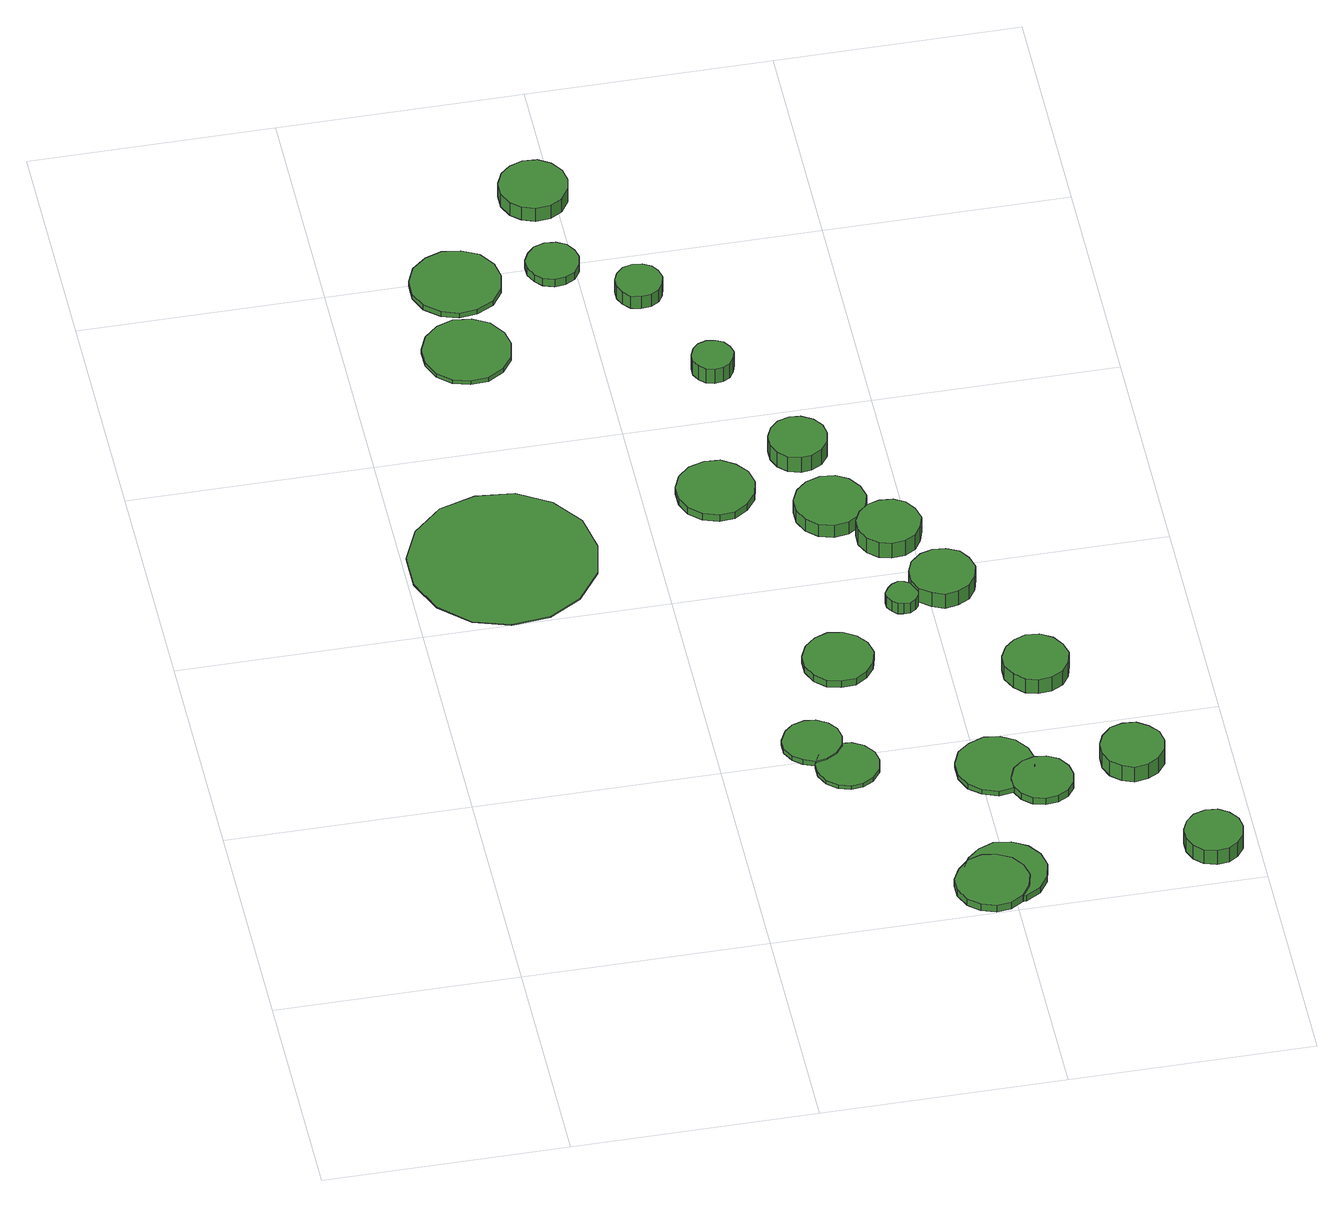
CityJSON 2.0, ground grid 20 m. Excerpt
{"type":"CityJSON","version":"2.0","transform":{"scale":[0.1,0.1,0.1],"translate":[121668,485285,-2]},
"CityObjects":{
"tree1":{"type":"SolitaryVegetationObject","attributes":{"function":"something"},"geometry":[{"type":"MultiSurface","lod":"1","boundaries":[[[0,1,2,3,4,5,6,7,8,9,10,11,12,13,14]],[[15,16,17,18,19,20,21,22,23,24,25,26,27,28,29]],[[0,29,28,1]],[[1,28,27,2]],[[2,27,26,3]],[[3,26,25,4]],[[4,25,24,5]],[[5,24,23,6]],[[6,23,22,7]],[[7,22,21,8]],[[8,21,20,9]],[[9,20,19,10]],[[10,19,18,11]],[[11,18,17,12]],[[12,17,16,13]],[[13,16,15,14]],[[14,15,29,0]]]}]},
"tree2":{"type":"SolitaryVegetationObject","attributes":{"function":"something"}},
"tree3":{"type":"SolitaryVegetationObject","attributes":{"function":"something"}},
"tree4":{"type":"SolitaryVegetationObject","attributes":{"function":"something"}},
"tree5":{"type":"SolitaryVegetationObject","attributes":{"function":"something"}},
"tree6":{"type":"SolitaryVegetationObject","attributes":{"function":"something"},"geometry":[{"type":"MultiSurface","lod":"1","boundaries":[[[30,31,32,33,34,35,36,37,38,39,40,41,42,43,44]],[[45,46,47,48,49,50,51,52,53,54,55,56,57,58,59]],[[30,59,58,31]],[[31,58,57,32]],[[32,57,56,33]],[[33,56,55,34]],[[34,55,54,35]],[[35,54,53,36]],[[36,53,52,37]],[[37,52,51,38]],[[38,51,50,39]],[[39,50,49,40]],[[40,49,48,41]],[[41,48,47,42]],[[42,47,46,43]],[[43,46,45,44]],[[44,45,59,30]]]}]},
"tree7":{"type":"SolitaryVegetationObject","attributes":{"function":"something"},"geometry":[{"type":"MultiSurface","lod":"1","boundaries":[[[60,61,62,63,64,65,66,67,68,69,70,71,72,73,74]],[[75,76,77,78,79,80,81,82,83,84,85,86,87,88,89]],[[60,89,88,61]],[[61,88,87,62]],[[62,87,86,63]],[[63,86,85,64]],[[64,85,84,65]],[[65,84,83,66]],[[66,83,82,67]],[[67,82,81,68]],[[68,81,80,69]],[[69,80,79,70]],[[70,79,78,71]],[[71,78,77,72]],[[72,77,76,73]],[[73,76,75,74]],[[74,75,89,60]]]}]},
"tree8":{"type":"SolitaryVegetationObject","attributes":{"function":"something"},"geometry":[{"type":"MultiSurface","lod":"1","boundaries":[[[90,91,92,93,94,95,96,97,98,99,100,101,102,103,104]],[[105,106,107,108,109,110,111,112,113,114,115,116,117,118,119]],[[90,119,118,91]],[[91,118,117,92]],[[92,117,116,93]],[[93,116,115,94]],[[94,115,114,95]],[[95,114,113,96]],[[96,113,112,97]],[[97,112,111,98]],[[98,111,110,99]],[[99,110,109,100]],[[100,109,108,101]],[[101,108,107,102]],[[102,107,106,103]],[[103,106,105,104]],[[104,105,119,90]]]}]},
"tree9":{"type":"SolitaryVegetationObject","attributes":{"function":"something"},"geometry":[{"type":"MultiSurface","lod":"1","boundaries":[[[120,121,122,123,124,125,126,127,128,129,130,131,132,133,134]],[[135,136,137,138,139,140,141,142,143,144,145,146,147,148,149]],[[120,149,148,121]],[[121,148,147,122]],[[122,147,146,123]],[[123,146,145,124]],[[124,145,144,125]],[[125,144,143,126]],[[126,143,142,127]],[[127,142,141,128]],[[128,141,140,129]],[[129,140,139,130]],[[130,139,138,131]],[[131,138,137,132]],[[132,137,136,133]],[[133,136,135,134]],[[134,135,149,120]]]}]},
"tree10":{"type":"SolitaryVegetationObject","attributes":{"function":"something"}},
"tree11":{"type":"SolitaryVegetationObject","attributes":{"function":"something"},"geometry":[{"type":"MultiSurface","lod":"1","boundaries":[[[150,151,152,153,154,155,156,157,158,159,160,161,162,163,164]],[[165,166,167,168,169,170,171,172,173,174,175,176,177,178,179]],[[150,179,178,151]],[[151,178,177,152]],[[152,177,176,153]],[[153,176,175,154]],[[154,175,174,155]],[[155,174,173,156]],[[156,173,172,157]],[[157,172,171,158]],[[158,171,170,159]],[[159,170,169,160]],[[160,169,168,161]],[[161,168,167,162]],[[162,167,166,163]],[[163,166,165,164]],[[164,165,179,150]]]}]},
"tree12":{"type":"SolitaryVegetationObject","attributes":{"function":"something"}},
"tree13":{"type":"SolitaryVegetationObject","attributes":{"function":"something"}},
"tree14":{"type":"SolitaryVegetationObject","attributes":{"function":"something"},"geometry":[{"type":"MultiSurface","lod":"1","boundaries":[[[180,181,182,183,184,185,186,187,188,189,190,191,192,193,194]],[[195,196,197,198,199,200,201,202,203,204,205,206,207,208,209]],[[180,209,208,181]],[[181,208,207,182]],[[182,207,206,183]],[[183,206,205,184]],[[184,205,204,185]],[[185,204,203,186]],[[186,203,202,187]],[[187,202,201,188]],[[188,201,200,189]],[[189,200,199,190]],[[190,199,198,191]],[[191,198,197,192]],[[192,197,196,193]],[[193,196,195,194]],[[194,195,209,180]]]}]},
"tree15":{"type":"SolitaryVegetationObject","attributes":{"function":"something"},"geometry":[{"type":"MultiSurface","lod":"1","boundaries":[[[210,211,212,213,214,215,216,217,218,219,220,221,222,223,224]],[[225,226,227,228,229,230,231,232,233,234,235,236,237,238,239]],[[210,239,238,211]],[[211,238,237,212]],[[212,237,236,213]],[[213,236,235,214]],[[214,235,234,215]],[[215,234,233,216]],[[216,233,232,217]],[[217,232,231,218]],[[218,231,230,219]],[[219,230,229,220]],[[220,229,228,221]],[[221,228,227,222]],[[222,227,226,223]],[[223,226,225,224]],[[224,225,239,210]]]}]},
"tree16":{"type":"SolitaryVegetationObject","attributes":{"function":"something"},"geometry":[{"type":"MultiSurface","lod":"1","boundaries":[[[240,241,242,243,244,245,246,247,248,249,250,251,252,253,254]],[[255,256,257,258,259,260,261,262,263,264,265,266,267,268,269]],[[240,269,268,241]],[[241,268,267,242]],[[242,267,266,243]],[[243,266,265,244]],[[244,265,264,245]],[[245,264,263,246]],[[246,263,262,247]],[[247,262,261,248]],[[248,261,260,249]],[[249,260,259,250]],[[250,259,258,251]],[[251,258,257,252]],[[252,257,256,253]],[[253,256,255,254]],[[254,255,269,240]]]}]},
"tree17":{"type":"SolitaryVegetationObject","attributes":{"function":"something"}},
"tree18":{"type":"SolitaryVegetationObject","attributes":{"function":"something"},"geometry":[{"type":"MultiSurface","lod":"1","boundaries":[[[270,271,272,273,274,275,276,277,278,279,280,281,282,283,284]],[[285,286,287,288,289,290,291,292,293,294,295,296,297,298,299]],[[270,299,298,271]],[[271,298,297,272]],[[272,297,296,273]],[[273,296,295,274]],[[274,295,294,275]],[[275,294,293,276]],[[276,293,292,277]],[[277,292,291,278]],[[278,291,290,279]],[[279,290,289,280]],[[280,289,288,281]],[[281,288,287,282]],[[282,287,286,283]],[[283,286,285,284]],[[284,285,299,270]]]}]},
"tree19":{"type":"SolitaryVegetationObject","attributes":{"function":"something"}},
"tree20":{"type":"SolitaryVegetationObject","attributes":{"function":"something"},"geometry":[{"type":"MultiSurface","lod":"1","boundaries":[[[300,301,302,303,304,305,306,307,308,309,310,311,312,313,314]],[[315,316,317,318,319,320,321,322,323,324,325,326,327,328,329]],[[300,329,328,301]],[[301,328,327,302]],[[302,327,326,303]],[[303,326,325,304]],[[304,325,324,305]],[[305,324,323,306]],[[306,323,322,307]],[[307,322,321,308]],[[308,321,320,309]],[[309,320,319,310]],[[310,319,318,311]],[[311,318,317,312]],[[312,317,316,313]],[[313,316,315,314]],[[314,315,329,300]]]}]},
"tree21":{"type":"SolitaryVegetationObject","attributes":{"function":"something"}},
"tree22":{"type":"SolitaryVegetationObject","attributes":{"function":"something"},"geometry":[{"type":"MultiSurface","lod":"1","boundaries":[[[330,331,332,333,334,335,336,337,338,339,340,341,342,343,344]],[[345,346,347,348,349,350,351,352,353,354,355,356,357,358,359]],[[330,359,358,331]],[[331,358,357,332]],[[332,357,356,333]],[[333,356,355,334]],[[334,355,354,335]],[[335,354,353,336]],[[336,353,352,337]],[[337,352,351,338]],[[338,351,350,339]],[[339,350,349,340]],[[340,349,348,341]],[[341,348,347,342]],[[342,347,346,343]],[[343,346,345,344]],[[344,345,359,330]]]}]},
"tree23":{"type":"SolitaryVegetationObject","attributes":{"function":"something"}},
"tree24":{"type":"SolitaryVegetationObject","attributes":{"function":"something"}},
"tree25":{"type":"SolitaryVegetationObject","attributes":{"function":"something"}},
"tree26":{"type":"SolitaryVegetationObject","attributes":{"function":"something"},"geometry":[{"type":"MultiSurface","lod":"1","boundaries":[[[360,361,362,363,364,365,366,367,368,369,370,371,372,373,374]],[[375,376,377,378,379,380,381,382,383,384,385,386,387,388,389]],[[360,389,388,361]],[[361,388,387,362]],[[362,387,386,363]],[[363,386,385,364]],[[364,385,384,365]],[[365,384,383,366]],[[366,383,382,367]],[[367,382,381,368]],[[368,381,380,369]],[[369,380,379,370]],[[370,379,378,371]],[[371,378,377,372]],[[372,377,376,373]],[[373,376,375,374]],[[374,375,389,360]]]}]},
"tree27":{"type":"SolitaryVegetationObject","attributes":{"function":"something"}},
"tree28":{"type":"SolitaryVegetationObject","attributes":{"function":"something"}},
"tree29":{"type":"SolitaryVegetationObject","attributes":{"function":"something"},"geometry":[{"type":"MultiSurface","lod":"1","boundaries":[[[390,391,392,393,394,395,396,397,398,399,400,401,402,403,404]],[[405,406,407,408,409,410,411,412,413,414,415,416,417,418,419]],[[390,419,418,391]],[[391,418,417,392]],[[392,417,416,393]],[[393,416,415,394]],[[394,415,414,395]],[[395,414,413,396]],[[396,413,412,397]],[[397,412,411,398]],[[398,411,410,399]],[[399,410,409,400]],[[400,409,408,401]],[[401,408,407,402]],[[402,407,406,403]],[[403,406,405,404]],[[404,405,419,390]]]}]},
"tree30":{"type":"SolitaryVegetationObject","attributes":{"function":"something"}},
"tree31":{"type":"SolitaryVegetationObject","attributes":{"function":"something"},"geometry":[{"type":"MultiSurface","lod":"1","boundaries":[[[420,421,422,423,424,425,426,427,428,429,430,431,432,433,434]],[[435,436,437,438,439,440,441,442,443,444,445,446,447,448,449]],[[420,449,448,421]],[[421,448,447,422]],[[422,447,446,423]],[[423,446,445,424]],[[424,445,444,425]],[[425,444,443,426]],[[426,443,442,427]],[[427,442,441,428]],[[428,441,440,429]],[[429,440,439,430]],[[430,439,438,431]],[[431,438,437,432]],[[432,437,436,433]],[[433,436,435,434]],[[434,435,449,420]]]}]},
"tree32":{"type":"SolitaryVegetationObject","attributes":{"function":"something"},"geometry":[{"type":"MultiSurface","lod":"1","boundaries":[[[450,451,452,453,454,455,456,457,458,459,460,461,462,463,464]],[[465,466,467,468,469,470,471,472,473,474,475,476,477,478,479]],[[450,479,478,451]],[[451,478,477,452]],[[452,477,476,453]],[[453,476,475,454]],[[454,475,474,455]],[[455,474,473,456]],[[456,473,472,457]],[[457,472,471,458]],[[458,471,470,459]],[[459,470,469,460]],[[460,469,468,461]],[[461,468,467,462]],[[462,467,466,463]],[[463,466,465,464]],[[464,465,479,450]]]}]},
"tree33":{"type":"SolitaryVegetationObject","attributes":{"function":"something"},"geometry":[{"type":"MultiSurface","lod":"1","boundaries":[[[480,481,482,483,484,485,486,487,488,489,490,491,492,493,494]],[[495,496,497,498,499,500,501,502,503,504,505,506,507,508,509]],[[480,509,508,481]],[[481,508,507,482]],[[482,507,506,483]],[[483,506,505,484]],[[484,505,504,485]],[[485,504,503,486]],[[486,503,502,487]],[[487,502,501,488]],[[488,501,500,489]],[[489,500,499,490]],[[490,499,498,491]],[[491,498,497,492]],[[492,497,496,493]],[[493,496,495,494]],[[494,495,509,480]]]}]},
"tree34":{"type":"SolitaryVegetationObject","attributes":{"function":"something"},"geometry":[{"type":"MultiSurface","lod":"1","boundaries":[[[510,511,512,513,514,515,516,517,518,519,520,521,522,523,524]],[[525,526,527,528,529,530,531,532,533,534,535,536,537,538,539]],[[510,539,538,511]],[[511,538,537,512]],[[512,537,536,513]],[[513,536,535,514]],[[514,535,534,515]],[[515,534,533,516]],[[516,533,532,517]],[[517,532,531,518]],[[518,531,530,519]],[[519,530,529,520]],[[520,529,528,521]],[[521,528,527,522]],[[522,527,526,523]],[[523,526,525,524]],[[524,525,539,510]]]}]},
"tree35":{"type":"SolitaryVegetationObject","attributes":{"function":"something"}},
"tree36":{"type":"SolitaryVegetationObject","attributes":{"function":"something"},"geometry":[{"type":"MultiSurface","lod":"1","boundaries":[[[540,541,542,543,544,545,546,547,548,549,550,551,552,553,554]],[[555,556,557,558,559,560,561,562,563,564,565,566,567,568,569]],[[540,569,568,541]],[[541,568,567,542]],[[542,567,566,543]],[[543,566,565,544]],[[544,565,564,545]],[[545,564,563,546]],[[546,563,562,547]],[[547,562,561,548]],[[548,561,560,549]],[[549,560,559,550]],[[550,559,558,551]],[[551,558,557,552]],[[552,557,556,553]],[[553,556,555,554]],[[554,555,569,540]]]}]},
"tree37":{"type":"SolitaryVegetationObject","attributes":{"function":"something"},"geometry":[{"type":"MultiSurface","lod":"1","boundaries":[[[570,571,572,573,574,575,576,577,578,579,580,581,582,583,584]],[[585,586,587,588,589,590,591,592,593,594,595,596,597,598,599]],[[570,599,598,571]],[[571,598,597,572]],[[572,597,596,573]],[[573,596,595,574]],[[574,595,594,575]],[[575,594,593,576]],[[576,593,592,577]],[[577,592,591,578]],[[578,591,590,579]],[[579,590,589,580]],[[580,589,588,581]],[[581,588,587,582]],[[582,587,586,583]],[[583,586,585,584]],[[584,585,599,570]]]}]},
"tree38":{"type":"SolitaryVegetationObject","attributes":{"function":"something"}},
"tree39":{"type":"SolitaryVegetationObject","attributes":{"function":"something"},"geometry":[{"type":"MultiSurface","lod":"1","boundaries":[[[600,601,602,603,604,605,606,607,608,609,610,611,612,613,614]],[[615,616,617,618,619,620,621,622,623,624,625,626,627,628,629]],[[600,629,628,601]],[[601,628,627,602]],[[602,627,626,603]],[[603,626,625,604]],[[604,625,624,605]],[[605,624,623,606]],[[606,623,622,607]],[[607,622,621,608]],[[608,621,620,609]],[[609,620,619,610]],[[610,619,618,611]],[[611,618,617,612]],[[612,617,616,613]],[[613,616,615,614]],[[614,615,629,600]]]}]},
"tree40":{"type":"SolitaryVegetationObject","attributes":{"function":"something"},"geometry":[{"type":"MultiSurface","lod":"1","boundaries":[[[630,631,632,633,634,635,636,637,638,639,640,641,642,643,644]],[[645,646,647,648,649,650,651,652,653,654,655,656,657,658,659]],[[630,659,658,631]],[[631,658,657,632]],[[632,657,656,633]],[[633,656,655,634]],[[634,655,654,635]],[[635,654,653,636]],[[636,653,652,637]],[[637,652,651,638]],[[638,651,650,639]],[[639,650,649,640]],[[640,649,648,641]],[[641,648,647,642]],[[642,647,646,643]],[[643,646,645,644]],[[644,645,659,630]]]}]},
"tree41":{"type":"SolitaryVegetationObject","attributes":{"function":"something"},"geometry":[{"type":"MultiSurface","lod":"1","boundaries":[[[660,661,662,663,664,665,666,667,668,669,670,671,672,673,674]],[[675,676,677,678,679,680,681,682,683,684,685,686,687,688,689]],[[660,689,688,661]],[[661,688,687,662]],[[662,687,686,663]],[[663,686,685,664]],[[664,685,684,665]],[[665,684,683,666]],[[666,683,682,667]],[[667,682,681,668]],[[668,681,680,669]],[[669,680,679,670]],[[670,679,678,671]],[[671,678,677,672]],[[672,677,676,673]],[[673,676,675,674]],[[674,675,689,660]]]}]},
"tree42":{"type":"SolitaryVegetationObject","attributes":{"function":"something"}}
},
"vertices":[
[155,475,12],[149,506,12],[130,531,12],[103,547,12],[71,550,12],[41,541,12],[17,519,12],[4,490,12],[4,459,12],[17,430,12],[41,408,12],[71,399,12],[103,402,12],[130,418,12],[149,444,12],[149,444,11],[130,418,11],[103,402,11],[71,399,11],[41,408,11],[17,430,11],[4,459,11],[4,490,11],[17,519,11],[41,541,11],[71,550,11],[103,547,11],[130,531,11],[149,506,11],[155,475,11],
[133,714,15],[130,728,15],[121,741,15],[108,748,15],[93,750,15],[79,745,15],[68,735,15],[62,721,15],[62,706,15],[68,692,15],[79,682,15],[93,678,15],[108,679,15],[121,687,15],[130,699,15],[130,699,11],[121,687,11],[108,679,11],[93,678,11],[79,682,11],[68,692,11],[62,706,11],[62,721,11],[68,735,11],[79,745,11],[93,750,11],[108,748,11],[121,741,11],[130,728,11],[133,714,11],
[140,790,17],[137,805,17],[128,818,17],[114,825,17],[99,827,17],[85,822,17],[73,812,17],[67,798,17],[67,783,17],[73,769,17],[85,759,17],[99,754,17],[114,756,17],[128,763,17],[137,776,17],[137,776,12],[128,763,12],[114,756,12],[99,754,12],[85,759,12],[73,769,12],[67,783,12],[67,798,12],[73,812,12],[85,822,12],[99,827,12],[114,825,12],[128,818,12],[137,805,12],[140,790,12],
[301,218,15],[299,228,15],[293,236,15],[284,241,15],[275,242,15],[265,239,15],[258,233,15],[253,223,15],[253,213,15],[258,204,15],[265,198,15],[275,194,15],[284,196,15],[293,201,15],[299,209,15],[299,209,10],[293,201,10],[284,196,10],[275,194,10],[265,198,10],[258,204,10],[253,213,10],[253,223,10],[258,233,10],[265,239,10],[275,242,10],[284,241,10],[293,236,10],[299,228,10],[301,218,10],
[325,187,14],[323,197,14],[316,206,14],[307,211,14],[297,212,14],[287,209,14],[279,202,14],[274,192,14],[274,182,14],[279,172,14],[287,165,14],[297,162,14],[307,163,14],[316,168,14],[323,177,14],[323,177,10],[316,168,10],[307,163,10],[297,162,10],[287,165,10],[279,172,10],[274,182,10],[274,192,10],[279,202,10],[287,209,10],[297,212,10],[307,211,10],[316,206,10],[323,197,10],[325,187,10],
[415,31,17],[412,43,17],[405,53,17],[394,59,17],[382,61,17],[370,57,17],[361,48,17],[355,37,17],[355,25,17],[361,13,17],[370,5,17],[382,1,17],[394,2,17],[405,9,17],[412,19,17],[412,19,10],[405,9,10],[394,2,10],[382,1,10],[370,5,10],[361,13,10],[355,25,10],[355,37,10],[361,48,10],[370,57,10],[382,61,10],[394,59,10],[405,53,10],[412,43,10],[415,31,10],
[344,306,18],[341,318,18],[334,327,18],[324,333,18],[312,335,18],[301,331,18],[292,323,18],[287,312,18],[287,300,18],[292,289,18],[301,281,18],[312,278,18],[324,279,18],[334,285,18],[341,294,18],[341,294,11],[334,285,11],[324,279,11],[312,278,11],[301,281,11],[292,289,11],[287,300,11],[287,312,11],[292,323,11],[301,331,11],[312,335,11],[324,333,11],[334,327,11],[341,318,11],[344,306,11],
[431,41,16],[428,54,16],[420,65,16],[408,72,16],[394,74,16],[381,69,16],[371,60,16],[365,48,16],[365,34,16],[371,21,16],[381,12,16],[394,8,16],[408,9,16],[420,16,16],[428,27,16],[428,27,10],[420,16,10],[408,9,10],[394,8,10],[381,12,10],[371,21,10],[365,34,10],[365,48,10],[371,60,10],[381,69,10],[394,74,10],[408,72,10],[420,65,10],[428,54,10],[431,41,10],
[290,517,18],[287,530,18],[279,540,18],[268,547,18],[255,548,18],[242,544,18],[232,535,18],[227,523,18],[227,510,18],[232,498,18],[242,489,18],[255,485,18],[268,486,18],[279,493,18],[287,504,18],[287,504,11],[279,493,11],[268,486,11],[255,485,11],[242,489,11],[232,498,11],[227,510,11],[227,523,11],[232,535,11],[242,544,11],[255,548,11],[268,547,11],[279,540,11],[287,530,11],[290,517,11],
[204,797,20],[202,805,20],[197,813,20],[189,817,20],[180,818,20],[171,815,20],[165,809,20],[161,801,20],[161,792,20],[165,784,20],[171,778,20],[180,775,20],[189,776,20],[197,780,20],[202,788,20],[202,788,12],[197,780,12],[189,776,12],[180,775,12],[171,778,12],[165,784,12],[161,792,12],[161,801,12],[165,809,12],[171,815,12],[180,818,12],[189,817,12],[197,813,12],[202,805,12],[204,797,12],
[211,880,26],[209,891,26],[202,901,26],[192,907,26],[180,908,26],[169,904,26],[161,897,26],[156,886,26],[156,874,26],[161,863,26],[169,856,26],[180,852,26],[192,853,26],[202,859,26],[209,869,26],[209,869,12],[202,859,12],[192,853,12],[180,852,12],[169,856,12],[161,863,12],[156,874,12],[156,886,12],[161,897,12],[169,904,12],[180,908,12],[192,907,12],[202,901,12],[209,891,12],[211,880,12],
[445,163,16],[442,176,16],[434,187,16],[423,193,16],[410,195,16],[397,190,16],[387,182,16],[382,170,16],[382,156,16],[387,144,16],[397,136,16],[410,131,16],[423,133,16],[434,139,16],[442,150,16],[442,150,11],[434,139,11],[423,133,11],[410,131,11],[397,136,11],[387,144,11],[382,156,11],[382,170,11],[387,182,11],[397,190,11],[410,195,11],[423,193,11],[434,187,11],[442,176,11],[445,163,11],
[263,756,25],[261,764,25],[257,770,25],[250,774,25],[242,775,25],[234,773,25],[228,767,25],[225,760,25],[225,752,25],[228,745,25],[234,739,25],[242,737,25],[250,738,25],[257,742,25],[261,748,25],[261,748,12],[257,742,12],[250,738,12],[242,737,12],[234,739,12],[228,745,12],[225,752,12],[225,760,12],[228,767,12],[234,773,12],[242,775,12],[250,774,12],[257,770,12],[261,764,12],[263,756,12],
[301,658,27],[299,665,27],[295,671,27],[289,674,27],[282,675,27],[275,673,27],[270,668,27],[267,661,27],[267,654,27],[270,648,27],[275,643,27],[282,641,27],[289,642,27],[295,645,27],[299,651,27],[299,651,12],[295,645,12],[289,642,12],[282,641,12],[275,643,12],[270,648,12],[267,654,12],[267,661,12],[270,668,12],[275,673,12],[282,675,12],[289,674,12],[295,671,12],[299,665,12],[301,658,12],
[372,478,24],[369,490,24],[362,500,24],[352,506,24],[340,507,24],[328,503,24],[319,495,24],[314,484,24],[314,472,24],[319,461,24],[328,453,24],[340,449,24],[352,451,24],[362,457,24],[369,467,24],[369,467,11],[362,457,11],[352,451,11],[340,449,11],[328,453,11],[319,461,11],[314,472,11],[314,484,11],[319,495,11],[328,503,11],[340,507,11],[352,506,11],[362,500,11],[369,490,11],[372,478,11],
[391,365,22],[390,370,22],[387,374,22],[382,377,22],[377,378,22],[372,376,22],[368,372,22],[365,367,22],[365,362,22],[368,357,22],[372,353,22],[377,352,22],[382,352,22],[387,355,22],[390,359,22],[390,359,11],[387,355,11],[382,352,11],[377,352,11],[372,353,11],[368,357,11],[365,362,11],[365,367,11],[368,372,11],[372,376,11],[377,378,11],[382,377,11],[387,374,11],[390,370,11],[391,365,11],
[471,138,18],[469,148,18],[463,157,18],[454,162,18],[444,163,18],[434,160,18],[426,153,18],[422,143,18],[422,133,18],[426,124,18],[434,117,18],[444,114,18],[454,115,18],[463,120,18],[469,128,18],[469,128,11],[463,120,11],[454,115,11],[444,114,11],[434,117,11],[426,124,11],[422,133,11],[422,143,11],[426,153,11],[434,160,11],[444,163,11],[454,162,11],[463,157,11],[469,148,11],[471,138,11],
[355,552,27],[353,562,27],[347,570,27],[338,575,27],[329,576,27],[319,573,27],[312,566,27],[308,557,27],[308,547,27],[312,538,27],[319,531,27],[329,528,27],[338,529,27],[347,534,27],[353,542,27],[353,542,11],[347,534,11],[338,529,11],[329,528,11],[319,531,11],[312,538,11],[308,547,11],[308,557,11],[312,566,11],[319,573,11],[329,576,11],[338,575,11],[347,570,11],[353,562,11],[355,552,11],
[409,442,27],[406,453,27],[400,462,27],[391,467,27],[380,468,27],[370,465,27],[362,458,27],[357,448,27],[357,437,27],[362,427,27],[370,420,27],[380,417,27],[391,418,27],[400,423,27],[406,432,27],[406,432,11],[400,423,11],[391,418,11],[380,417,11],[370,420,11],[362,427,11],[357,437,11],[357,448,11],[362,458,11],[370,465,11],[380,468,11],[391,467,11],[400,462,11],[406,453,11],[409,442,11],
[440,379,26],[437,390,26],[431,399,26],[421,404,26],[410,405,26],[400,402,26],[391,394,26],[387,384,26],[387,373,26],[391,363,26],[400,356,26],[410,352,26],[421,354,26],[431,359,26],[437,368,26],[437,368,11],[431,359,11],[421,354,11],[410,352,11],[400,356,11],[391,363,11],[387,373,11],[387,384,11],[391,394,11],[400,402,11],[410,405,11],[421,404,11],[431,399,11],[437,390,11],[440,379,11],
[493,267,26],[490,278,26],[484,287,26],[474,293,26],[463,294,26],[453,290,26],[445,283,26],[440,273,26],[440,262,26],[445,252,26],[453,244,26],[463,241,26],[474,242,26],[484,247,26],[490,256,26],[490,256,11],[484,247,11],[474,242,11],[463,241,11],[453,244,11],[445,252,11],[440,262,11],[440,273,11],[445,283,11],[453,290,11],[463,294,11],[474,293,11],[484,287,11],[490,278,11],[493,267,11],
[547,152,27],[545,163,27],[538,171,27],[529,177,27],[518,178,27],[508,175,27],[500,167,27],[496,158,27],[496,147,27],[500,137,27],[508,130,27],[518,126,27],[529,128,27],[538,133,27],[545,142,27],[545,142,11],[538,133,11],[529,128,11],[518,126,11],[508,130,11],[500,137,11],[496,147,11],[496,158,11],[500,167,11],[508,175,11],[518,178,11],[529,177,11],[538,171,11],[545,163,11],[547,152,11],
[589,44,26],[587,54,26],[581,62,26],[573,67,26],[563,68,26],[553,65,26],[546,58,26],[542,49,26],[542,39,26],[546,30,26],[553,23,26],[563,20,26],[573,21,26],[581,26,26],[587,34,26],[587,34,11],[581,26,11],[573,21,11],[563,20,11],[553,23,11],[546,30,11],[542,39,11],[542,49,11],[546,58,11],[553,65,11],[563,68,11],[573,67,11],[581,62,11],[587,54,11],[589,44,11]
]}
